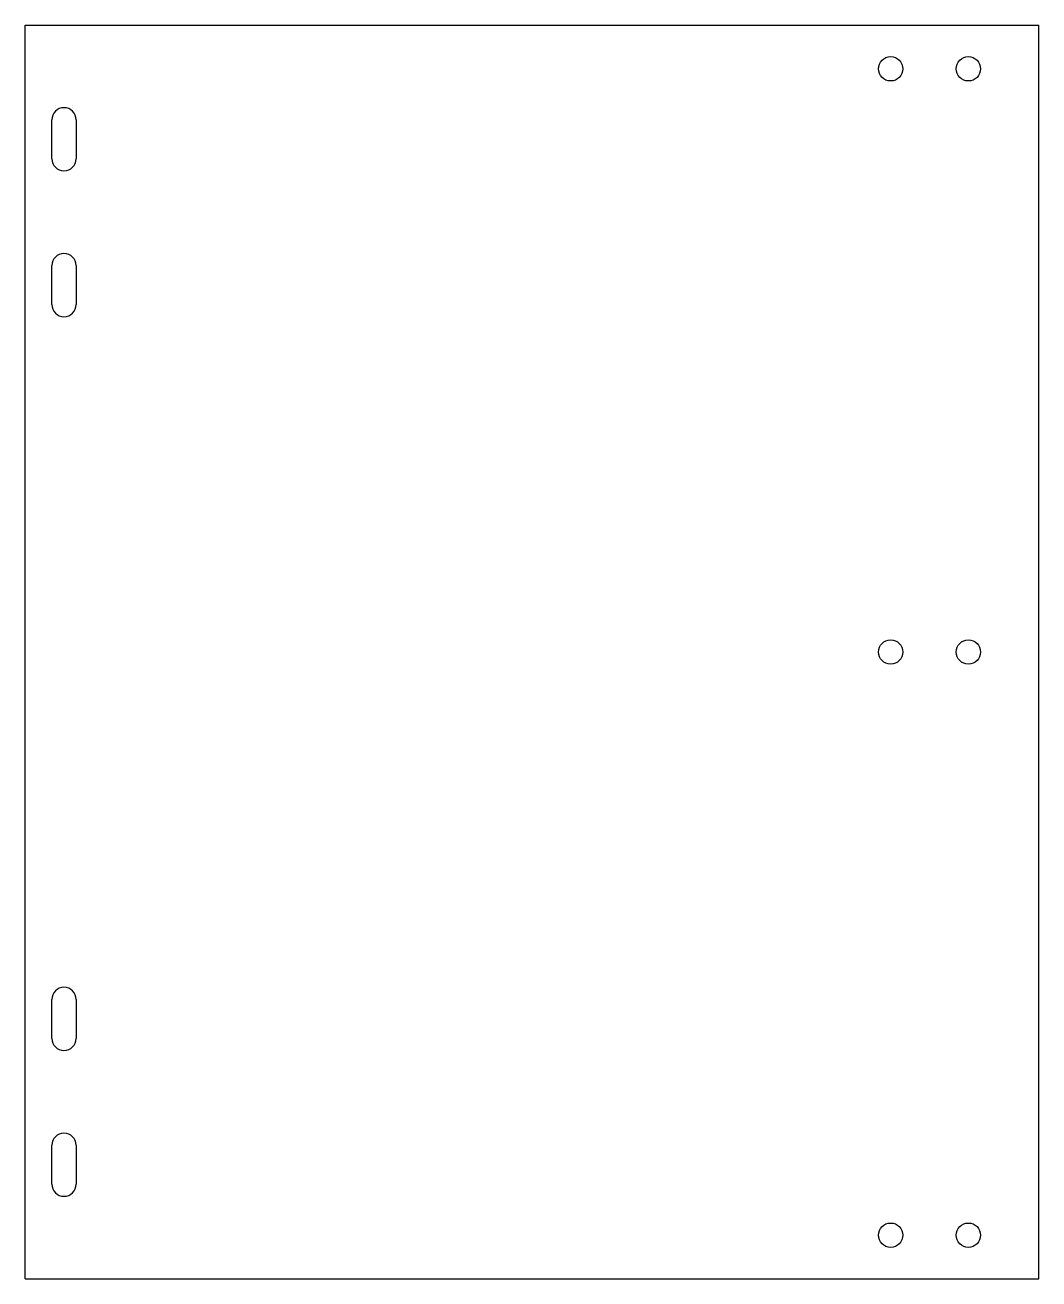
# Model space of a CAD drawing. Header units: millimetres. Extents: x 0 to 208, y 0 to 258.
import ezdxf

# ---------------------------------------------------------------- set-up
doc = ezdxf.new("R2010")
doc.units = ezdxf.units.MM
doc.layers.get('0').update_dxf_attribs({"color": 18, "lineweight": 25, "true_color": 0x000000})

msp = doc.modelspace()

# ---------------------------------------------------------------- linework, layer by layer
for p, q in [((0, 0), (0, 258)), ((0, 258), (208.5, 258)), ((208.5, 0), (208.5, 258)), ((8, 241), (8, 241)), ((5.5, 230.5), (5.5, 238.5)), ((10.5, 238.5), (10.5, 230.5)), ((8, 228), (8, 228)), ((8, 211), (8, 211)), ((5.5, 200.5), (5.5, 208.5)), ((10.5, 208.5), (10.5, 200.5)), ((8, 198), (8, 198)), ((8, 60), (8, 60)), ((5.5, 49.5), (5.5, 57.5)), ((10.5, 57.5), (10.5, 49.5)), ((8, 47), (8, 47)), ((8, 30), (8, 30)), ((5.5, 19.5), (5.5, 27.5)), ((10.5, 27.5), (10.5, 19.5)), ((8, 17), (8, 17)), ((0, 0), (208.5, 0)), ((194, 0), (208.5, 0))]:
    msp.add_line(p, q)
for centre in [(178, 249), (194, 249), (178, 129), (194, 129), (178, 9), (194, 9)]:
    msp.add_circle(centre, 2.5)
for centre, start, end in [((8, 238.5), 90, 180), ((8, 238.5), 0, 90), ((8, 230.5), 180, 270), ((8, 230.5), 270, 0), ((8, 208.5), 90, 180), ((8, 208.5), 0, 90), ((8, 200.5), 180, 270), ((8, 200.5), 270, 0), ((8, 57.5), 90, 180), ((8, 57.5), 0, 90), ((8, 49.5), 180, 270), ((8, 49.5), 270, 0), ((8, 27.5), 90, 180), ((8, 27.5), 0, 90), ((8, 19.5), 180, 270), ((8, 19.5), 270, 0)]:
    msp.add_arc(centre, 2.5, start, end)

doc.saveas('drawing.dxf')
